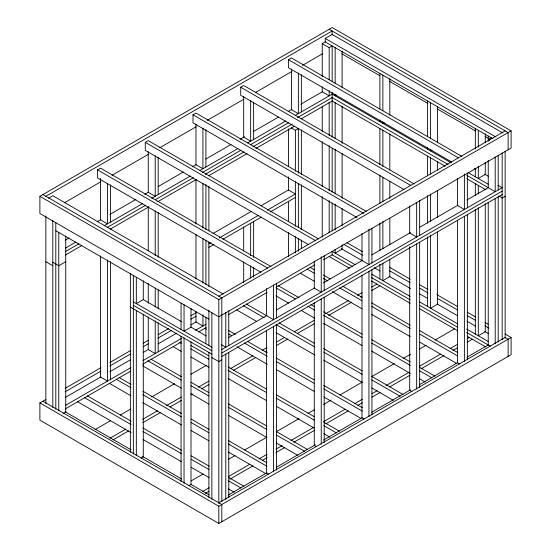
<?xml version="1.0" encoding="UTF-8"?>
<svg xmlns="http://www.w3.org/2000/svg" width="551" height="551" viewBox="0 0 551 551"><rect width="100%" height="100%" fill="white"/><g stroke="black" fill="none" stroke-linecap="round" stroke-linejoin="round"><path stroke-width="0.83" d="M39.892 196.294L332.163 27.55L511.108 130.862L511.108 148.081L218.837 316.825L39.892 213.512L39.892 196.294L218.837 299.606L511.108 130.862M45.857 196.294L332.163 30.994L332.163 35.092M48.64 198.133L52.813 195.722L223.21 294.096M260.878 272.222L97.548 177.925L97.548 169.894L100.537 168.172L270.927 266.546M308.594 244.672L145.271 150.375L145.271 142.344L148.253 140.622L318.643 238.996M357.055 217.549L192.988 122.825L192.988 114.794L195.97 113.072L366.36 211.446M404.035 189.572L240.704 95.275L240.704 87.244L243.687 85.522L414.083 183.896M451.751 162.022L288.421 67.725L288.421 59.694L291.403 57.972L461.8 156.346M322.225 76.61L322.225 43.619L325.207 41.897L325.207 38.453L332.163 34.438L502.918 133.018M322.225 43.619L329.181 47.641L332.163 45.919L332.163 81.445M64.446 202.775L100.888 181.74M112.039 175.301L148.481 154.259M159.638 147.82L196.073 126.785M207.231 120.345L243.673 99.304M255.568 92.437L292.009 71.396M302.416 65.39L322.5 53.791M65.197 240.229L68.916 238.08M97.176 221.764L100.895 219.622M109.814 214.47L135.842 199.441M144.768 194.289L148.481 192.141M158.151 186.562L183.435 171.96M192.354 166.808L196.073 164.666M205.743 159.081L231.027 144.486M239.947 139.334L244.41 136.758M253.336 131.606L278.62 117.012M288.283 111.426L292.002 109.284M300.929 104.132L322.493 91.68M65.466 248.108L75.873 242.096M104.132 225.786L142.799 203.457M151.725 198.305L190.391 175.983M200.061 170.397L237.984 148.501M247.654 142.923L285.576 121.027M295.24 115.448L332.425 93.98M65.466 251.552L78.848 243.824M107.108 227.508L145.774 205.186M155.444 199.607L193.367 177.704M202.293 172.553L240.959 150.23M250.622 144.651L288.552 122.756M297.471 117.604L332.425 97.424M336.537 95.047L335.146 95.853L335.146 94.159M65.466 254.996L81.823 245.553M110.083 229.237L148.749 206.914M157.676 201.762L196.342 179.433M205.268 174.281L243.935 151.959M252.854 146.807L292.271 124.051M301.19 118.899L332.425 100.867M208.588 175.803L247.055 153.598M255.926 148.474L294.386 126.269M65.741 261.725L58.778 265.74L52.813 262.297M291.21 127.88L295.384 130.291L298.366 128.569M384.261 122.597L382.869 123.403L382.869 121.709M213.023 233.514L251.463 211.322M261.071 205.771L288.421 189.978L295.384 194L267.29 210.213M208.891 243.935L211.109 242.654M219.243 237.956L258.419 215.338M208.891 247.378L214.07 244.389M222.941 239.265L261.381 217.073M270.252 211.956L295.384 197.444M181.789 321.839L143.26 299.592L136.324 303.622L136.324 277.222M431.977 150.148L430.586 150.953L430.586 149.259M491.223 137.75L488.241 139.472L489.632 140.278M218.837 296.162L505.143 130.862M505.171 334.058L511.108 337.488L511.108 354.706L218.837 523.45L39.892 420.137L39.892 402.919L45.85 399.482M65.183 388.317L100.881 367.71M109.801 362.558L130.628 350.532M143.267 343.239L148.474 340.229M158.144 334.65L168.551 328.637M190.86 315.757L196.066 312.754M65.19 391.754L100.888 371.147M109.814 365.995L130.635 353.976M143.274 346.675L148.481 343.672M158.151 338.087L171.533 330.359M190.873 319.194L196.073 316.191M65.197 397.491L100.895 376.884M109.814 371.732L130.635 359.713M143.281 352.413L148.481 349.41M158.151 343.824L176.74 333.093M190.873 324.938L196.073 321.929M65.466 405.371L130.904 367.593M142.799 360.726L181.472 338.397M195.598 330.242L206.012 324.229M65.19 408.973L130.904 371.037M142.799 364.17L181.472 341.84M198.574 331.971L206.012 327.673M228.052 314.945L266.987 292.471M276.65 286.892L314.58 264.997M323.499 259.845L332.425 254.693M62.959 413.711L65.741 412.1L65.741 236.117M228.245 337.791L266.911 315.468M276.581 309.889L314.504 287.994M323.423 282.842L362.097 260.513M371.76 254.934L410.433 232.612M419.352 227.46L458.019 205.13M466.945 199.979L488.51 187.533M221.819 349.541L502.161 187.684L497.987 185.274M221.819 352.984L502.161 191.128M95.02 429.635L110.641 420.62M120.311 415.034L130.718 409.021M151.539 397.002L174.598 383.696M190.956 374.246L206.57 365.23M221.819 356.428L502.161 194.572M221.819 359.872L218.837 361.594L211.873 357.571M505.143 196.294L502.161 198.016L498.683 196.004M109.938 438.245L125.552 429.229M142.654 419.352L157.531 410.764M166.45 405.612L181.327 397.023M198.429 387.153L208.843 381.14M230.408 368.688L252.716 355.808M262.386 350.229L266.849 347.647M276.512 342.068L284.695 337.343M294.365 331.764L314.442 320.172M325.6 313.733L348.652 300.419M357.571 295.267L362.035 292.691M371.705 287.112L376.912 284.109M112.907 439.967L128.528 430.951M142.654 422.796L160.506 412.492M170.169 406.907L181.327 400.467M190.997 394.888L192.478 394.027M201.404 388.875L208.843 384.584M233.383 370.417L255.692 357.537M265.362 351.951L266.849 351.09M276.512 345.511L287.67 339.072M297.34 333.493L314.442 323.616M328.568 315.461L351.628 302.148M360.547 296.996L362.035 296.135M371.705 290.556L379.88 285.831M141.194 458.074L143.281 456.869L143.281 314.228M191.197 480.865L203.092 473.998M228.376 459.396L235.07 455.532M244.74 449.953L267.049 437.074M275.975 431.915L299.028 418.608M307.947 413.457L314.642 409.593M323.568 404.441L331.006 400.15M339.926 394.991L362.234 382.112M371.904 376.533L394.213 363.653M403.139 358.501L410.578 354.203M419.497 349.052L426.192 345.188M435.118 340.036L454.451 328.878M188.91 485.624L190.997 484.419L190.997 341.778M202.389 491.623L209.084 487.759M228.417 476.594L249.982 464.142M258.908 458.99L267.09 454.265M276.01 449.113L281.96 445.683M290.887 440.524L313.939 427.218M323.602 421.639L345.174 409.186M354.837 403.601L362.276 399.31M371.946 393.731L377.146 390.721M386.072 385.569L409.124 372.262M419.538 366.25L440.359 354.231M450.029 348.645L457.461 344.354M467.131 338.775L469.362 337.488M205.365 493.345L209.084 491.203M229.905 479.177L252.957 465.87M262.627 460.285L267.09 457.709M276.01 452.557L284.936 447.405M293.862 442.253L314.683 430.235M325.834 423.795L348.149 410.915M357.813 405.329L362.276 402.753M371.946 397.175L380.121 392.45M389.791 386.871L409.868 375.279M421.026 368.833L444.078 355.526M453.005 350.374L457.461 347.798M467.131 342.219L472.338 339.209M228.245 495.06L266.911 472.737M276.581 467.152L315.248 444.829M323.423 440.104L362.097 417.782M371.76 412.203L410.433 389.874M419.352 384.722L457.275 362.827M466.945 357.248L488.51 344.795M218.837 502.787L505.143 337.488L508.125 339.209L508.125 356.428M39.892 402.919L218.837 506.231L511.108 337.488M329.181 29.272L508.125 132.584L508.125 149.803M325.207 38.453L495.955 137.041M325.207 41.897L492.987 138.769M341.806 53.778L379.673 75.639M389.323 81.211L427.934 103.505M437.59 109.077L475.458 130.938M485.107 136.51L488.82 138.659M288.421 59.694L458.432 157.848M474.397 168.213L475.885 169.067M484.804 174.219L488.523 176.368M332.163 94.131L451.09 162.793M468.185 172.663L488.255 184.248M332.163 97.575L448.115 164.515M466.697 175.246L495.204 191.7L495.204 157.021M332.163 101.019L445.146 166.244M466.697 178.689L486.023 189.847M240.704 87.244L410.715 185.398M192.988 114.794L363.736 213.375M347.013 242.75L362.606 251.752M389.337 267.187L410.13 279.185M419.779 284.764L427.948 289.475M436.86 294.62L457.647 306.625M467.303 312.197L475.472 316.915M485.121 322.487L488.09 324.202M344.031 244.472L362.592 255.189M389.323 270.624L410.116 282.622M419.766 288.201L427.934 292.912M437.59 298.484L457.633 310.061M467.289 315.633L475.458 320.351M485.107 325.923L488.82 328.065M341.351 248.666L368.95 264.597L368.95 229.071M374.06 267.545L380.004 270.982M388.923 276.127L410.481 288.572M419.401 293.724L427.576 298.442M437.239 304.021L457.302 315.606M466.966 321.185L475.885 326.337M484.804 331.488L488.523 333.63M145.271 142.344L315.275 240.498M355.209 264.7L332.163 251.394L332.163 254.837L352.234 266.422M371.56 274.136L410.206 296.452M419.869 302.031L457.778 323.919M466.697 329.064L488.255 341.51M371.56 277.58L410.206 299.896M419.869 305.474L457.778 327.363M466.697 332.508L490.328 346.152M329.181 256.559L349.231 268.13M371.498 280.989L410.102 303.277M419.752 308.849L457.619 330.71M467.269 336.282L485.83 346.999M310.02 267.304L314.469 269.88M323.382 275.018L330.063 278.882M342.681 286.162L361.986 297.313M371.636 302.885L410.24 325.173M419.89 330.745L457.757 352.599M307.038 269.026L314.456 273.317M323.368 278.455L327.824 281.031M339.698 287.884L361.973 300.743M371.622 306.315L410.226 328.603M419.876 334.175L457.743 356.036M459.513 363.949L457.426 362.744L457.426 220.097M300.35 273.206L314.456 281.347M332.274 291.637L361.973 308.78M371.622 314.352L410.226 336.64M419.876 342.212L456.256 363.212M97.548 169.894L267.559 268.048M278.207 285.673L298.993 297.671M310.867 304.531L314.58 306.673M323.492 311.818L362.097 334.106M371.746 339.678L410.35 361.966M419.263 367.111L434.849 376.113M275.968 287.822L295.267 298.966M307.885 306.253L314.573 310.11M323.478 315.255L362.083 337.543M371.732 343.115L410.337 365.403M419.249 370.548L431.867 377.834M275.968 295.859L288.586 303.146M301.204 310.433L314.573 318.147M323.478 323.292L362.083 345.58M371.732 351.152L410.337 373.44M419.249 378.585L425.186 382.008M411.797 391.499L409.71 390.294L409.71 246.786M246.393 304.042L273.51 319.697L273.51 285.012M279.061 322.9L314.697 343.473M323.602 348.618L362.207 370.906M371.856 376.478L403.036 394.475M243.411 305.764L264.198 317.762M276.079 324.622L314.683 346.91M323.589 352.055L362.193 374.343M371.842 379.914L400.054 396.197M42.875 194.572L221.819 297.884L221.819 501.658M236.73 309.938L256.773 321.508M276.079 332.652L314.683 354.94M323.589 360.085L362.193 382.373M371.842 387.945L393.373 400.377M55.796 230.731L208.891 319.119M228.686 330.552L235.367 334.409M247.247 341.262L267.29 352.84M276.203 357.978L314.063 379.839M323.712 385.411L362.317 407.699M228.672 333.989L231.64 335.704M244.265 342.984L267.276 356.277M276.189 361.415L314.049 383.276M323.699 388.848L362.303 411.136M364.08 419.049L361.986 417.844L361.986 275.197M204.917 328.306L206.405 329.161M236.84 346.737L267.276 364.307M276.189 369.452L314.049 391.313M323.699 396.885L360.822 418.312M190.68 326.97L206.239 335.952M221.619 344.83L225.793 347.24L225.793 312.562M133.342 301.9L211.873 347.24M133.342 305.344L211.873 350.684M130.36 307.065L211.873 354.128M45.857 261.725L52.813 265.74M190.935 345.484L208.753 355.774M228.052 366.918L266.656 389.206M276.313 394.778L314.173 416.639M323.823 422.211L339.416 431.213M179.784 342.495L181.272 343.349M190.921 348.921L208.739 359.211M228.045 370.355L266.65 392.643M276.299 398.215L314.16 420.076M323.809 425.647L336.434 432.934M173.104 346.675L181.272 351.386M190.921 356.958L208.739 367.248M228.045 378.392L266.65 400.68M276.299 406.252L314.16 428.106M323.809 433.678L329.753 437.108M316.357 446.599L314.27 445.394L314.27 302.747M150.953 359.142L181.396 376.712M191.045 382.284L208.863 392.574M228.169 403.718L266.774 426.006M276.423 431.578L307.603 449.575M147.971 360.864L181.382 380.149M191.032 385.721L208.85 396.011M228.155 407.155L266.76 429.443M276.409 435.014L304.62 451.297M142.778 365.898L181.382 388.186M191.032 393.758L208.85 404.041M228.155 415.185L266.76 437.473M276.409 443.045L297.939 455.477M119.147 377.504L131.021 384.364M142.902 391.224L181.506 413.512M191.156 419.084L208.974 429.367M228.279 440.511L266.884 462.799M116.165 379.226L131.007 387.801M142.888 394.661L181.493 416.949M191.142 422.521L208.96 432.804M228.266 443.948L266.87 466.236M268.64 474.149L266.553 472.944L266.553 330.297M109.484 383.406L131.007 395.838M142.888 402.691L181.493 424.979M191.142 430.551L208.96 440.841M228.266 451.985L266.126 473.846M87.334 395.873L131.131 421.164M143.012 428.017L181.616 450.305M191.266 455.877L209.084 466.167M228.389 477.311L243.976 486.313M84.351 397.595L131.124 424.594M142.998 431.454L181.603 453.742M191.252 459.314L209.07 469.604M228.376 480.748L240.994 488.034M77.67 401.769L131.124 432.631M142.998 439.491L181.603 461.779M191.252 467.351L209.07 477.634M228.376 488.778L234.313 492.208M64.977 411.666L131.131 449.857M142.275 456.29L181.672 479.033M190.591 484.184L209.173 494.915M42.875 401.197L221.819 504.509L221.819 521.728M505.143 151.325L505.143 338.08M502.161 153.047L502.161 339.802M498.187 155.299L498.187 189.978M498.187 196.865L498.187 342.088M495.204 198.587L495.204 343.81M488.241 136.028L488.241 141.166M488.241 160.616L488.241 187.684M488.241 202.3L488.241 344.947M485.259 133.886L485.259 142.344M485.259 162.641L485.259 174.481L478.302 178.503L478.302 166.657M485.259 203.712L485.259 331.75L478.302 335.766L478.302 207.727M478.302 130.291L478.302 147.207M478.302 185.391L478.302 193.98M475.32 128.569L475.32 148.866M475.32 168.324L475.32 176.781M475.32 183.669L475.32 195.695M475.32 209.449L475.32 334.044M467.365 173.09L467.365 207.775M467.365 214.663L467.365 359.886M464.383 173.971L464.383 209.497L457.426 205.475L457.426 178.407M464.383 216.385L464.383 361.608M437.542 106.336L437.542 142.702M437.542 161.553L437.542 170.149M437.542 190.77L437.542 217.411M437.542 232.019L437.542 304.2L430.586 308.216L430.586 235.174M430.586 102.741L430.586 138.267M430.586 157.841L430.586 174.164M430.586 193.931L430.586 221.426M427.604 101.019L427.604 136.545M427.604 147.537L427.604 149.231M427.604 156.119L427.604 175.879M427.604 195.646L427.604 223.141M427.604 236.889L427.604 306.494M419.648 200.64L419.648 235.325M419.648 242.213L419.648 387.436M416.666 202.362L416.666 237.047L409.71 233.025L409.71 205.957M416.666 243.935L416.666 389.158M389.826 78.786L389.826 115.152M389.826 134.003L389.826 170.094M389.826 181.265L389.826 198.45M389.826 218.217L389.826 244.858M389.826 259.466L389.826 276.65L382.869 280.666L382.869 263.481M382.869 75.191L382.869 110.717M382.869 130.291L382.869 166.381M382.869 177.553L382.869 201.611M382.869 221.378L382.869 248.873M379.88 73.469L379.88 108.995M379.88 119.987L379.88 121.681M379.88 128.569L379.88 164.659M379.88 174.97L379.88 203.326M379.88 223.093L379.88 250.588M379.88 264.335L379.88 278.944M371.932 228.19L371.932 262.875M371.932 269.763L371.932 414.979M368.95 271.485L368.95 416.701M361.986 233.507L361.986 260.575M342.109 51.236L342.109 87.602M342.109 106.453L342.109 143.405M342.109 153.715L342.109 198.401M342.109 208.712L342.109 225.896M342.109 244.802L342.109 249.1L335.146 253.116L335.146 249.679M335.146 47.641L335.146 83.167M335.146 102.741L335.146 138.831M335.146 149.142L335.146 193.828M335.146 204.139L335.146 229.919M332.163 92.437L332.163 137.109M332.163 148.281L332.163 192.106M332.163 203.278L332.163 230.773M329.181 47.641L329.181 79.778M329.181 90.777L329.181 95.853L322.225 91.831L322.225 86.762M329.181 102.741L329.181 135.394M329.181 145.705L329.181 190.391M329.181 200.702L329.181 232.494M324.215 255.74L324.215 290.425M324.215 297.313L324.215 442.529M322.225 106.453L322.225 131.372M322.225 141.69L322.225 186.369M322.225 196.679L322.225 237.068M321.233 256.621L321.233 292.147L314.27 288.125L314.27 261.057M321.233 299.035L321.233 444.251M301.349 74.702L301.349 111.922M301.349 129.981L301.349 174.667M301.349 184.978L301.349 229.657M301.349 239.974L301.349 248.563M298.366 73.042L298.366 113.644L291.403 109.628L291.403 69.027M298.366 128.266L298.366 173.159M298.366 183.263L298.366 227.177M298.366 238.259L298.366 251.187M295.384 130.291L295.384 171.451M295.384 181.74L295.384 226.33M295.384 236.62L295.384 252.909M288.421 128.844L288.421 166.574M288.421 176.864L288.421 190.584M288.421 201.728L288.421 221.454M288.421 232.598L288.421 256.608M276.492 283.29L276.492 317.975M276.492 324.863L276.492 470.079M273.51 326.585L273.51 471.801M266.553 288.607L266.553 315.675M253.632 102.252L253.632 139.472M253.632 221.55L253.632 257.434M253.632 267.69L253.632 277.084M250.65 100.592L250.65 141.194L243.687 137.178L243.687 96.577M250.65 223.272L250.65 255.74M250.65 265.988L250.65 277.952M243.687 226.943L243.687 250.863M243.687 261.973L243.687 282.477M228.775 310.84L228.775 345.518M228.775 352.406L228.775 497.629M225.793 354.128L225.793 499.351M218.837 299.606L218.837 503.38M218.837 506.231L218.837 523.45M211.873 312.562L211.873 499.358M208.891 186.224L208.891 230.814M208.891 241.965L208.891 286.554M208.891 310.103L208.891 345.518M208.891 352.406L208.891 497.629M205.909 129.802L205.909 167.022M205.909 184.516L205.909 229.767M205.909 240.078L205.909 284.846M205.909 317.397L205.909 343.796M202.926 128.142L202.926 168.744L195.97 164.728L195.97 124.127M202.926 183.366L202.926 228.052M202.926 238.363L202.926 283.042M202.926 314.841L202.926 326.006L195.97 321.991L195.97 311.68M195.97 179.35L195.97 224.03M195.97 234.34L195.97 279.026M190.997 308.415L190.997 327.156L184.041 331.172L184.041 304.772M184.041 338.059L184.041 483.282M181.059 303.05L181.059 329.45M181.059 336.337L181.059 481.56M158.192 157.352L158.192 194.572M158.192 212.631L158.192 257.317M158.192 289.971L158.192 308.87M158.192 322.624L158.192 351.834M155.21 155.692L155.21 196.294L148.253 192.278L148.253 151.677M155.21 210.916L155.21 255.602M155.21 288.249L155.21 307.155M155.21 320.902L155.21 353.556L148.253 349.541L148.253 316.887M148.253 206.9L148.253 250.719M148.253 283.372L148.253 303.14M143.281 280.865L143.281 299.606M136.324 310.509L136.324 455.732M133.342 275.5L133.342 454.01M130.36 273.778L130.36 452.288M110.475 184.902L110.475 222.122M110.475 261.663L110.475 379.384M107.493 183.242L107.493 223.844L100.537 219.828L100.537 178.379M107.493 259.948L107.493 381.106L100.537 377.091L100.537 255.933M58.778 232.453L58.778 410.963M55.796 222.48L55.796 409.241M52.813 220.758L52.813 407.526M45.857 215.909L45.857 403.511"/></g></svg>
